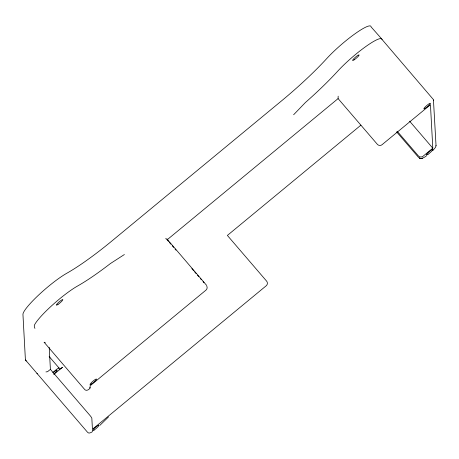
<?xml version="1.0" encoding="UTF-8"?>
<svg xmlns="http://www.w3.org/2000/svg" width="459" height="459" viewBox="0 0 459 459"><rect width="100%" height="100%" fill="white"/><g stroke="black" fill="none" stroke-linecap="round" stroke-linejoin="round"><path stroke-width="0.69" d="M338.168 96.178L338.094 98.599L377.315 144.275A3.385 3.322 -3.1 0 0 382.089 144.671L430.45 104.732L432.803 148.188L423.078 156.221A3.385 3.322 -3.1 0 1 418.31 155.825L397.293 131.349M436.033 145.486L435.562 147.31L432.739 150.655M293.628 114.756L305.419 102.5A84.685 13.368 -40.7 0 0 337.652 71.237A33.874 5.347 -40.7 0 1 363.276 48.384A33.874 5.347 -40.7 0 1 381.383 38.699L433.434 99.609L436.05 145.922M99.964 425.264L108.531 416.904M168.516 241.434L167.116 239.805L338.094 98.599M49.211 347.383L50.404 369.375L47.535 371.704L45.952 371.928M52.928 372.381L55.843 369.971A4.234 0.666 -40.7 0 1 59.131 368.129L49.147 356.5M53.76 374.487L62.476 367.292A4.234 0.666 -40.7 0 1 59.188 369.134L59.131 368.129M360.883 125.175L227.377 235.433L266.604 281.115A3.385 3.322 -3.1 0 1 266.186 285.796L92.437 429.291L91.84 418.258A3.385 0.402 50.4 0 0 89.625 415.051L50.404 369.375M90.13 387.924C88.794 390.19 85.609 391.51 84.146 388.848L44.075 342.19M124.389 254.527L110.378 263.575A84.685 13.368 -40.7 0 1 77.669 285.957A33.874 5.347 -40.7 0 0 51.867 305.568A33.874 5.347 -40.7 0 0 34.31 325.339L34.339 326.946L34.93 328.397M426.572 155.75C424.391 157.374 420.846 160.019 418.413 157.248L396.599 131.848M92.689 431.5C91.312 432.407 88.885 434.053 87.514 432.235L25.411 359.908L22.95 314.449A33.874 5.347 -40.7 0 1 38.504 295.166A33.874 5.347 -40.7 0 1 66.773 273.266A84.685 13.368 -40.7 0 0 112.403 240.568L281.642 100.796A84.685 13.368 -40.7 0 0 326.756 58.551A33.874 5.347 -40.7 0 1 354.876 33.874A33.874 5.347 -40.7 0 1 371.096 26.92L382.135 39.405M45.326 342.758L44.357 342.431M36.915 373.506L37.397 373.867M165.59 238.703L167.065 239.105L206.774 285.55M409.623 121.187L432.803 148.188M169.451 242.524L170.851 244.154M172.251 245.789L173.651 247.418M175.051 249.048L175.986 250.138M191.862 268.63L193.732 270.804M194.662 271.889L196.062 273.524M197.468 275.153L198.867 276.783M200.267 278.418L201.203 279.502M203.067 281.677L204.003 282.767M167.065 239.105L167.116 239.805M433.566 100.022L433.589 100.458M89.58 387.568A3.385 0.402 50.4 0 0 90.193 387.838L90.084 385.835L205.925 290.163A3.385 3.322 -3.1 0 0 206.814 286.215M26.381 360.912A33.874 5.347 -40.7 0 1 25.411 359.908M53.089 372.8A4.234 0.666 -40.7 0 1 57.18 370.149A4.234 0.666 -40.7 0 1 54.019 373.746M422.509 158.217L421.798 158.424L422.509 158.217M421.959 158.395L421.23 158.487L421.959 158.395M421.362 158.481L420.639 158.453L421.362 158.481M420.737 158.464L420.037 158.309L420.737 158.464M420.1 158.332L419.474 158.085L420.1 158.332M58.018 304.437A4.234 0.666 -40.7 0 0 62.837 299.698A4.234 0.666 -40.7 0 0 57.937 302.992A4.234 0.666 -40.7 0 0 58.018 304.437M428.052 154.264A4.234 0.666 -40.7 0 0 432.877 149.525A4.234 0.666 -40.7 0 0 427.977 152.818A4.234 0.666 -40.7 0 0 428.052 154.264M425.556 108.135A4.234 0.666 -40.7 0 0 430.381 103.395A4.234 0.666 -40.7 0 0 425.476 106.683A4.234 0.666 -40.7 0 0 425.556 108.135M91.674 383.879A4.234 0.666 -40.7 0 0 96.499 379.14A4.234 0.666 -40.7 0 0 91.593 382.433A4.234 0.666 -40.7 0 0 91.674 383.879M94.17 430.014A4.234 0.666 -40.7 0 0 98.995 425.275A4.234 0.666 -40.7 0 0 94.095 428.563A4.234 0.666 -40.7 0 0 94.17 430.014M354.296 59.745A4.234 0.666 -40.7 0 0 359.116 55.005A4.234 0.666 -40.7 0 0 354.216 58.299A4.234 0.666 -40.7 0 0 354.296 59.745"/></g></svg>
